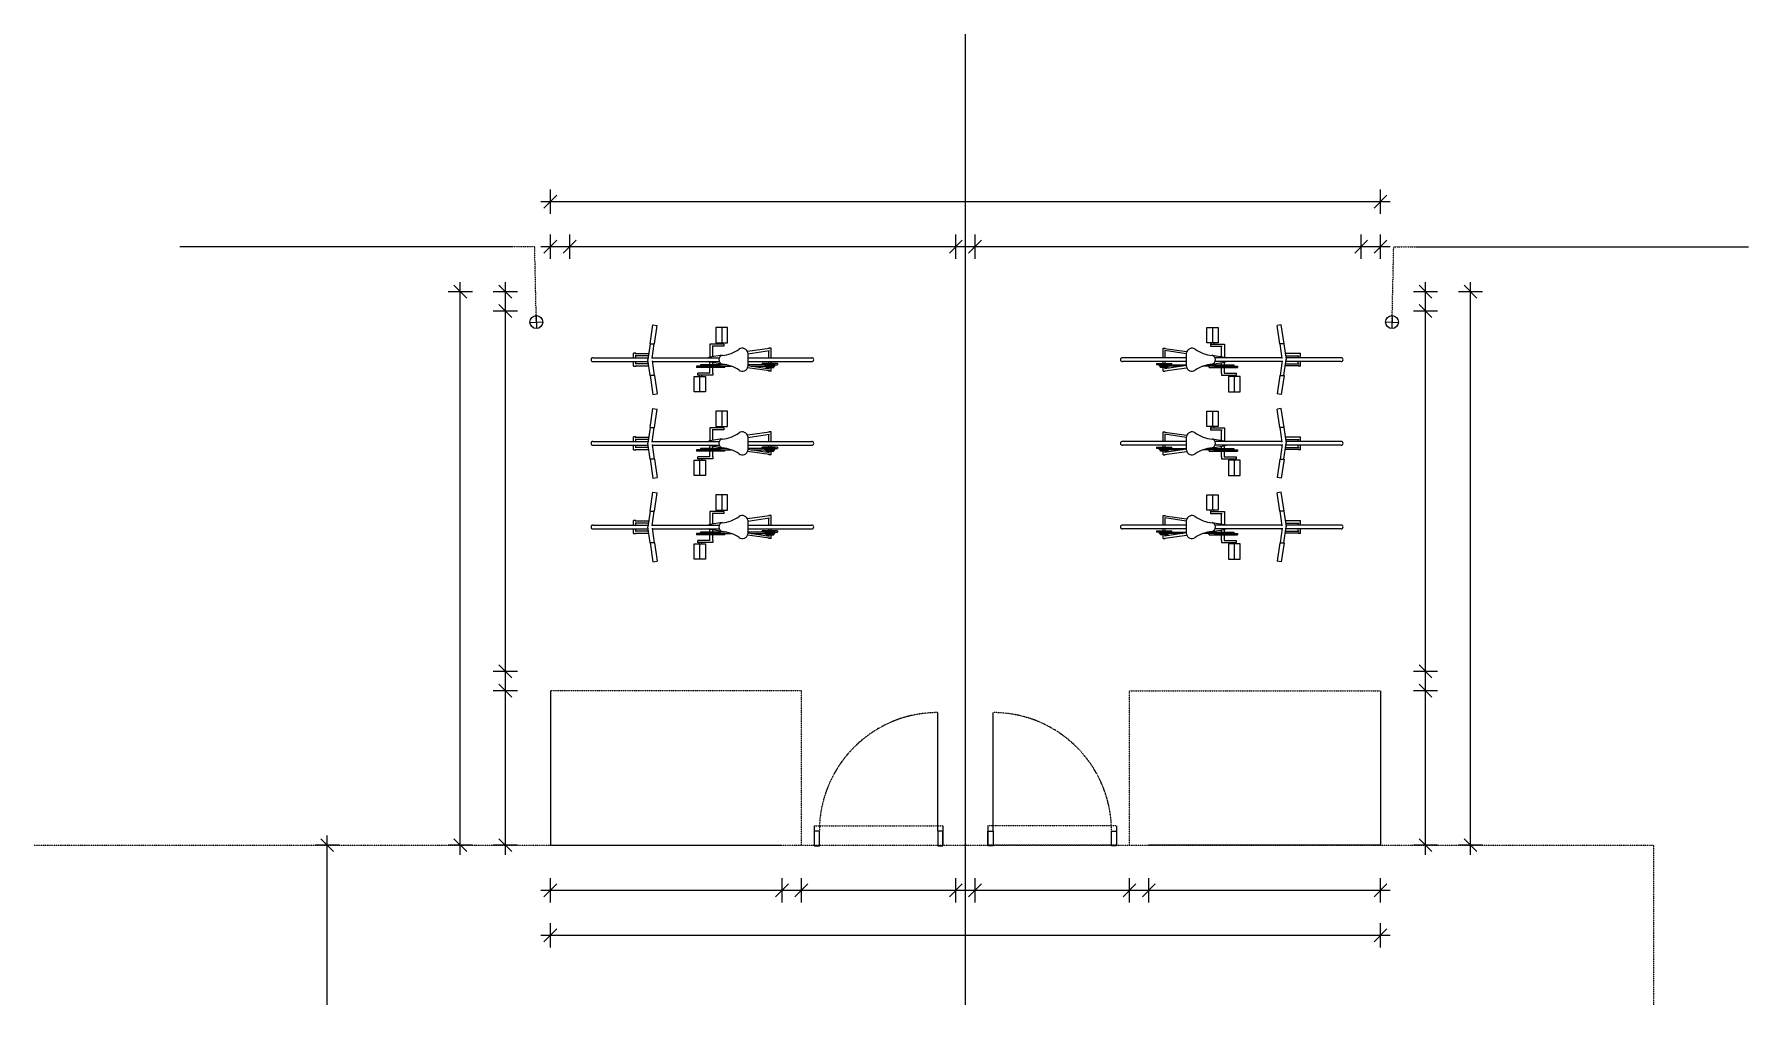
# Model space of a CAD drawing. Header units: metres. Extents: x 217015 to 311256, y -798315 to -742080.
# Drawn here: x 297935 to 311256, y -798315 to -790776 of the extents above; entities that cross this region are included whole.
import ezdxf

# ---------------------------------------------------------------- set-up
doc = ezdxf.new("R2010")
doc.units = ezdxf.units.M
for name, pattern in [('Achse', [0.5, 0.25, -0.25]), ('Cache', [0.5, 0.25, -0.25]), ('Tirets', [0.5, 0.25, -0.25]), ('Traits', [0.5, 0.25, -0.25])]:
    doc.linetypes.add(name, pattern=pattern)
for name, color, linetype in [('0._0. Rez-de-chaussée local vélo_4_0', 7, 'Continuous'), ('0._0. Rez-de-chaussée local vélo_4_Equip _ égouttage', 7, 'Continuous'), ('0._0. Rez-de-chaussée local vélo_4_Niveau 27', 7, 'Continuous'), ('0._0. Rez-de-chaussée local vélo_4_Niveau 3', 7, 'Continuous'), ('0._0. Rez-de-chaussée local vélo_4_Niveau 50', 7, 'Continuous'), ('cotations', 7, 'Continuous'), ('mur porteur', 7, 'Continuous'), ('portes', 7, 'Continuous')]:
    doc.layers.add(name, color=color, linetype=linetype)

msp = doc.modelspace()

# ---------------------------------------------------------------- linework, layer by layer
at = {"layer": '0._0. Rez-de-chaussée local vélo_4_0', "color": 253, "linetype": 'Tirets', "lineweight": 18}
msp.add_line((305170, -798315), (305170, -790776), dxfattribs=at)
at = {"layer": '0._0. Rez-de-chaussée local vélo_4_0', "color": 252, "linetype": 'Continuous', "lineweight": 18}
for p, q in [((301945, -795876), (301945, -797076)), ((308395, -795876), (308395, -797076)), ((301945, -797076), (303745, -797076)), ((308395, -797076), (306595, -797076))]:
    msp.add_line(p, q, dxfattribs=at)
at = {"layer": '0._0. Rez-de-chaussée local vélo_4_Equip _ égouttage', "color": 250, "linetype": 'Traits', "lineweight": 18}
for p, q in [((303895, -795876), (301945, -795876)), ((303895, -797076), (303895, -795876)), ((306445, -797076), (306445, -795876)), ((306445, -795876), (308395, -795876)), ((297935, -797076), (310520, -797076)), ((310520, -798315), (310520, -797076))]:
    msp.add_line(p, q, dxfattribs=at)
at = {"layer": '0._0. Rez-de-chaussée local vélo_4_Niveau 27', "color": 253, "linetype": 'Continuous', "lineweight": 18}
msp.add_line((305170, -798315), (305170, -790776), dxfattribs=at)
at = {"layer": '0._0. Rez-de-chaussée local vélo_4_Niveau 3', "color": 251, "linetype": 'Continuous', "lineweight": 18}
for p, q in [((301648, -792428), (299065, -792428)), ((308673, -792428), (311256, -792428))]:
    msp.add_line(p, q, dxfattribs=at)
at = {"layer": '0._0. Rez-de-chaussée local vélo_4_Niveau 3', "color": 251, "linetype": 'Achse', "lineweight": 18}
for p, q in [((301823, -792428), (301648, -792428)), ((301836, -793012), (301823, -792428)), ((308485, -793012), (308498, -792428)), ((308498, -792428), (308673, -792428))]:
    msp.add_line(p, q, dxfattribs=at)
at = {"layer": '0._0. Rez-de-chaussée local vélo_4_Niveau 3', "color": 250, "linetype": 'Continuous', "lineweight": 18}
for p, q in [((301786, -793014), (301886, -793011)), ((301835, -792962), (301837, -793062)), ((308435, -793011), (308535, -793014)), ((308486, -792962), (308483, -793062))]:
    msp.add_line(p, q, dxfattribs=at)
for centre in [(301836, -793012), (308485, -793012)]:
    msp.add_circle(centre, 50, dxfattribs=at)
at = {"layer": '0._0. Rez-de-chaussée local vélo_4_Niveau 50', "color": 252, "linetype": 'Continuous', "lineweight": 18}
for p, q in [((302720, -793182), (302742, -793034)), ((302742, -793034), (302774, -793039)), ((307624, -793034), (307592, -793039)), ((307646, -793182), (307624, -793034)), ((302753, -793182), (302774, -793039)), ((303231, -793054), (303231, -793174)), ((303321, -793054), (303231, -793054)), ((303276, -793054), (303276, -793174)), ((303321, -793174), (303321, -793054)), ((307045, -793054), (307135, -793054)), ((307045, -793174), (307045, -793054)), ((307090, -793054), (307090, -793174)), ((307135, -793054), (307135, -793174)), ((307613, -793182), (307592, -793039)), ((302276, -793289), (302705, -793289)), ((302610, -793254), (302592, -793254)), ((302592, -793289), (302592, -793254)), ((302604, -793256), (302710, -793256)), ((302708, -793273), (302604, -793273)), ((302610, -793256), (302610, -793254)), ((302610, -793289), (302610, -793273)), ((302721, -793182), (302703, -793304)), ((302720, -793182), (302753, -793182)), ((302735, -793294), (302751, -793182)), ((302735, -793291), (303257, -793291)), ((303184, -793284), (303170, -793291)), ((303280, -793270), (303183, -793285)), ((303293, -793184), (303184, -793184)), ((303184, -793184), (303184, -793284)), ((303292, -793199), (303201, -793199)), ((303206, -793281), (303206, -793199)), ((303231, -793174), (303321, -793174)), ((303262, -793184), (303262, -793174)), ((303286, -793184), (303286, -793174)), ((303292, -793184), (303292, -793199)), ((303647, -793216), (303477, -793241)), ((303480, -793258), (303647, -793233)), ((303480, -793251), (303480, -793357)), ((303480, -793289), (303976, -793289)), ((303660, -793214), (303642, -793214)), ((303642, -793217), (303642, -793214)), ((303642, -793289), (303642, -793234)), ((303660, -793289), (303660, -793214)), ((306886, -793289), (306390, -793289)), ((306706, -793289), (306706, -793214)), ((306706, -793214), (306723, -793214)), ((306719, -793216), (306889, -793241)), ((306886, -793258), (306719, -793233)), ((306723, -793217), (306723, -793214)), ((306723, -793289), (306723, -793234)), ((306886, -793251), (306886, -793357)), ((307135, -793174), (307045, -793174)), ((307073, -793184), (307182, -793184)), ((307074, -793184), (307074, -793199)), ((307074, -793199), (307165, -793199)), ((307080, -793184), (307080, -793174)), ((307086, -793270), (307183, -793285)), ((307104, -793184), (307104, -793174)), ((307631, -793291), (307109, -793291)), ((307160, -793281), (307160, -793199)), ((307182, -793184), (307182, -793284)), ((307182, -793284), (307196, -793291)), ((307646, -793182), (307613, -793182)), ((307631, -793294), (307615, -793182)), ((307645, -793182), (307663, -793304)), ((307762, -793256), (307656, -793256)), ((307658, -793273), (307762, -793273)), ((308090, -793289), (307661, -793289)), ((307756, -793256), (307756, -793254)), ((307756, -793254), (307773, -793254)), ((307756, -793289), (307756, -793273)), ((307773, -793289), (307773, -793254)), ((302276, -793319), (302705, -793319)), ((302592, -793354), (302592, -793319)), ((302592, -793354), (302610, -793354)), ((302708, -793336), (302604, -793336)), ((302604, -793353), (302710, -793353)), ((302610, -793336), (302610, -793319)), ((302610, -793354), (302610, -793353)), ((302721, -793426), (302703, -793304)), ((302753, -793426), (302720, -793426)), ((302720, -793426), (302742, -793574)), ((302735, -793314), (302751, -793426)), ((302735, -793317), (303257, -793317)), ((302753, -793426), (302774, -793569)), ((303266, -793354), (303081, -793354)), ((303081, -793354), (303081, -793364)), ((303301, -793364), (303081, -793364)), ((303207, -793424), (303089, -793424)), ((303090, -793424), (303090, -793409)), ((303185, -793409), (303090, -793409)), ((303098, -793424), (303098, -793434)), ((303317, -793344), (303111, -793344)), ((303111, -793344), (303111, -793354)), ((303120, -793424), (303120, -793434)), ((303184, -793324), (303170, -793317)), ((303280, -793338), (303183, -793324)), ((303184, -793344), (303184, -793324)), ((303184, -793409), (303184, -793364)), ((303206, -793344), (303206, -793327)), ((303206, -793409), (303206, -793364)), ((303207, -793409), (303207, -793424)), ((303266, -793354), (303350, -793354)), ((303301, -793364), (303301, -793354)), ((303647, -793392), (303477, -793367)), ((303480, -793319), (303976, -793319)), ((303691, -793344), (303480, -793344)), ((303480, -793350), (303647, -793375)), ((303506, -793354), (303689, -793354)), ((303591, -793344), (303591, -793334)), ((303711, -793334), (303591, -793334)), ((303608, -793344), (303711, -793344)), ((303621, -793364), (303621, -793354)), ((303621, -793364), (303680, -793364)), ((303642, -793334), (303642, -793319)), ((303642, -793374), (303642, -793364)), ((303642, -793394), (303642, -793392)), ((303660, -793394), (303642, -793394)), ((303660, -793334), (303660, -793319)), ((303660, -793394), (303660, -793364)), ((303680, -793364), (303680, -793354)), ((303689, -793354), (303689, -793344)), ((303711, -793334), (303711, -793344)), ((306886, -793319), (306390, -793319)), ((306655, -793334), (306655, -793344)), ((306655, -793334), (306775, -793334)), ((306758, -793344), (306655, -793344)), ((306675, -793344), (306886, -793344)), ((306677, -793354), (306677, -793344)), ((306860, -793354), (306677, -793354)), ((306686, -793364), (306686, -793354)), ((306745, -793364), (306686, -793364)), ((306706, -793334), (306706, -793319)), ((306706, -793394), (306706, -793364)), ((306706, -793394), (306723, -793394)), ((306886, -793350), (306719, -793375)), ((306719, -793392), (306889, -793367)), ((306723, -793334), (306723, -793319)), ((306723, -793374), (306723, -793364)), ((306723, -793394), (306723, -793392)), ((306745, -793364), (306745, -793354)), ((306775, -793344), (306775, -793334)), ((307099, -793354), (307015, -793354)), ((307049, -793344), (307255, -793344)), ((307065, -793364), (307065, -793354)), ((307065, -793364), (307285, -793364)), ((307086, -793338), (307183, -793324)), ((307099, -793354), (307285, -793354)), ((307631, -793317), (307109, -793317)), ((307159, -793409), (307159, -793424)), ((307159, -793424), (307277, -793424)), ((307160, -793344), (307160, -793327)), ((307160, -793409), (307160, -793364)), ((307181, -793409), (307276, -793409)), ((307182, -793324), (307196, -793317)), ((307182, -793344), (307182, -793324)), ((307182, -793409), (307182, -793364)), ((307246, -793424), (307246, -793434)), ((307255, -793344), (307255, -793354)), ((307268, -793424), (307268, -793434)), ((307276, -793424), (307276, -793409)), ((307285, -793354), (307285, -793364)), ((307613, -793426), (307592, -793569)), ((307613, -793426), (307646, -793426)), ((307631, -793314), (307615, -793426)), ((307646, -793426), (307624, -793574)), ((307645, -793426), (307663, -793304)), ((307762, -793353), (307656, -793353)), ((307658, -793336), (307762, -793336)), ((308090, -793319), (307661, -793319)), ((307756, -793336), (307756, -793319)), ((307756, -793354), (307756, -793353)), ((307773, -793354), (307756, -793354)), ((307773, -793354), (307773, -793319)), ((303061, -793434), (303151, -793434)), ((303061, -793554), (303061, -793434)), ((303151, -793554), (303061, -793554)), ((303106, -793554), (303106, -793434)), ((303151, -793434), (303151, -793554)), ((307305, -793434), (307215, -793434)), ((307215, -793434), (307215, -793554)), ((307215, -793554), (307305, -793554)), ((307260, -793554), (307260, -793434)), ((307305, -793554), (307305, -793434)), ((302720, -793832), (302742, -793684)), ((302742, -793574), (302774, -793569)), ((302742, -793684), (302774, -793689)), ((302753, -793832), (302774, -793689)), ((307624, -793574), (307592, -793569)), ((307624, -793684), (307592, -793689)), ((307613, -793832), (307592, -793689)), ((307646, -793832), (307624, -793684)), ((302721, -793832), (302703, -793954)), ((302720, -793832), (302753, -793832)), ((302735, -793944), (302751, -793832)), ((303231, -793704), (303231, -793824)), ((303321, -793704), (303231, -793704)), ((303231, -793824), (303321, -793824)), ((303262, -793834), (303262, -793824)), ((303276, -793704), (303276, -793824)), ((303286, -793834), (303286, -793824)), ((303321, -793824), (303321, -793704)), ((307045, -793704), (307135, -793704)), ((307045, -793824), (307045, -793704)), ((307135, -793824), (307045, -793824)), ((307080, -793834), (307080, -793824)), ((307090, -793704), (307090, -793824)), ((307104, -793834), (307104, -793824)), ((307135, -793704), (307135, -793824)), ((307646, -793832), (307613, -793832)), ((307631, -793944), (307615, -793832)), ((307645, -793832), (307663, -793954)), ((302276, -793939), (302705, -793939)), ((302610, -793904), (302592, -793904)), ((302592, -793939), (302592, -793904)), ((302604, -793906), (302710, -793906)), ((302708, -793923), (302604, -793923)), ((302610, -793906), (302610, -793904)), ((302610, -793939), (302610, -793923)), ((302721, -794076), (302703, -793954)), ((302735, -793941), (303257, -793941)), ((302735, -793964), (302751, -794076)), ((303184, -793934), (303170, -793941)), ((303280, -793920), (303183, -793935)), ((303293, -793834), (303184, -793834)), ((303184, -793834), (303184, -793934)), ((303292, -793849), (303201, -793849)), ((303206, -793931), (303206, -793849)), ((303292, -793834), (303292, -793849)), ((303647, -793866), (303477, -793891)), ((303480, -793908), (303647, -793883)), ((303480, -793901), (303480, -794007)), ((303480, -793939), (303976, -793939)), ((303660, -793864), (303642, -793864)), ((303642, -793867), (303642, -793864)), ((303642, -793939), (303642, -793884)), ((303660, -793939), (303660, -793864)), ((306886, -793939), (306390, -793939)), ((306706, -793939), (306706, -793864)), ((306706, -793864), (306723, -793864)), ((306719, -793866), (306889, -793891)), ((306886, -793908), (306719, -793883)), ((306723, -793867), (306723, -793864)), ((306723, -793939), (306723, -793884)), ((306886, -793901), (306886, -794007)), ((307073, -793834), (307182, -793834)), ((307074, -793834), (307074, -793849)), ((307074, -793849), (307165, -793849)), ((307086, -793920), (307183, -793935)), ((307631, -793941), (307109, -793941)), ((307160, -793931), (307160, -793849)), ((307182, -793834), (307182, -793934)), ((307182, -793934), (307196, -793941)), ((307631, -793964), (307615, -794076)), ((307645, -794076), (307663, -793954)), ((307762, -793906), (307656, -793906)), ((307658, -793923), (307762, -793923)), ((308090, -793939), (307661, -793939)), ((307756, -793906), (307756, -793904)), ((307756, -793904), (307773, -793904)), ((307756, -793939), (307756, -793923)), ((307773, -793939), (307773, -793904)), ((302276, -793969), (302705, -793969)), ((302592, -794004), (302592, -793969)), ((302592, -794004), (302610, -794004)), ((302708, -793986), (302604, -793986)), ((302604, -794003), (302710, -794003)), ((302610, -793986), (302610, -793969)), ((302610, -794004), (302610, -794003)), ((302753, -794076), (302720, -794076)), ((302720, -794076), (302742, -794224)), ((302735, -793967), (303257, -793967)), ((302753, -794076), (302774, -794219)), ((303061, -794084), (303151, -794084)), ((303061, -794204), (303061, -794084)), ((303266, -794004), (303081, -794004)), ((303081, -794004), (303081, -794014)), ((303301, -794014), (303081, -794014)), ((303207, -794074), (303089, -794074)), ((303090, -794074), (303090, -794059)), ((303185, -794059), (303090, -794059)), ((303098, -794074), (303098, -794084)), ((303106, -794204), (303106, -794084)), ((303317, -793994), (303111, -793994)), ((303111, -793994), (303111, -794004)), ((303120, -794074), (303120, -794084)), ((303151, -794084), (303151, -794204)), ((303184, -793974), (303170, -793967)), ((303280, -793988), (303183, -793974)), ((303184, -793994), (303184, -793974)), ((303184, -794059), (303184, -794014)), ((303206, -793994), (303206, -793977)), ((303206, -794059), (303206, -794014)), ((303207, -794059), (303207, -794074)), ((303266, -794004), (303350, -794004)), ((303301, -794014), (303301, -794004)), ((303647, -794042), (303477, -794017)), ((303480, -793969), (303976, -793969)), ((303691, -793994), (303480, -793994)), ((303480, -794000), (303647, -794025)), ((303506, -794004), (303689, -794004)), ((303591, -793994), (303591, -793984)), ((303711, -793984), (303591, -793984)), ((303608, -793994), (303711, -793994)), ((303621, -794014), (303621, -794004)), ((303621, -794014), (303680, -794014)), ((303642, -793984), (303642, -793969)), ((303642, -794024), (303642, -794014)), ((303642, -794044), (303642, -794042)), ((303660, -794044), (303642, -794044)), ((303660, -793984), (303660, -793969)), ((303660, -794044), (303660, -794014)), ((303680, -794014), (303680, -794004)), ((303689, -794004), (303689, -793994)), ((303711, -793984), (303711, -793994)), ((306886, -793969), (306390, -793969)), ((306655, -793984), (306655, -793994)), ((306655, -793984), (306775, -793984)), ((306758, -793994), (306655, -793994)), ((306675, -793994), (306886, -793994)), ((306677, -794004), (306677, -793994)), ((306860, -794004), (306677, -794004)), ((306686, -794014), (306686, -794004)), ((306745, -794014), (306686, -794014)), ((306706, -793984), (306706, -793969)), ((306706, -794044), (306706, -794014)), ((306706, -794044), (306723, -794044)), ((306886, -794000), (306719, -794025)), ((306719, -794042), (306889, -794017)), ((306723, -793984), (306723, -793969)), ((306723, -794024), (306723, -794014)), ((306723, -794044), (306723, -794042)), ((306745, -794014), (306745, -794004)), ((306775, -793994), (306775, -793984)), ((307099, -794004), (307015, -794004)), ((307049, -793994), (307255, -793994)), ((307065, -794014), (307065, -794004)), ((307065, -794014), (307285, -794014)), ((307086, -793988), (307183, -793974)), ((307099, -794004), (307285, -794004)), ((307631, -793967), (307109, -793967)), ((307159, -794059), (307159, -794074)), ((307159, -794074), (307277, -794074)), ((307160, -793994), (307160, -793977)), ((307160, -794059), (307160, -794014)), ((307181, -794059), (307276, -794059)), ((307182, -793974), (307196, -793967)), ((307182, -793994), (307182, -793974)), ((307182, -794059), (307182, -794014)), ((307305, -794084), (307215, -794084)), ((307215, -794084), (307215, -794204)), ((307246, -794074), (307246, -794084)), ((307255, -793994), (307255, -794004)), ((307260, -794204), (307260, -794084)), ((307268, -794074), (307268, -794084)), ((307276, -794074), (307276, -794059)), ((307285, -794004), (307285, -794014)), ((307305, -794204), (307305, -794084)), ((307613, -794076), (307592, -794219)), ((307613, -794076), (307646, -794076)), ((307646, -794076), (307624, -794224)), ((307762, -794003), (307656, -794003)), ((307658, -793986), (307762, -793986)), ((308090, -793969), (307661, -793969)), ((307756, -793986), (307756, -793969)), ((307756, -794004), (307756, -794003)), ((307773, -794004), (307756, -794004)), ((307773, -794004), (307773, -793969)), ((302742, -794224), (302774, -794219)), ((303151, -794204), (303061, -794204)), ((307215, -794204), (307305, -794204)), ((307624, -794224), (307592, -794219)), ((302720, -794482), (302742, -794334)), ((302742, -794334), (302774, -794339)), ((302753, -794482), (302774, -794339)), ((303231, -794354), (303231, -794474)), ((303321, -794354), (303231, -794354)), ((303276, -794354), (303276, -794474)), ((303321, -794474), (303321, -794354)), ((307045, -794354), (307135, -794354)), ((307045, -794474), (307045, -794354)), ((307090, -794354), (307090, -794474)), ((307135, -794354), (307135, -794474)), ((307624, -794334), (307592, -794339)), ((307613, -794482), (307592, -794339)), ((307646, -794482), (307624, -794334)), ((302721, -794482), (302703, -794604)), ((302720, -794482), (302753, -794482)), ((302735, -794594), (302751, -794482)), ((303293, -794484), (303184, -794484)), ((303184, -794484), (303184, -794584)), ((303292, -794499), (303201, -794499)), ((303206, -794581), (303206, -794499)), ((303231, -794474), (303321, -794474)), ((303262, -794484), (303262, -794474)), ((303286, -794484), (303286, -794474)), ((303292, -794484), (303292, -794499)), ((307135, -794474), (307045, -794474)), ((307073, -794484), (307182, -794484)), ((307074, -794484), (307074, -794499)), ((307074, -794499), (307165, -794499)), ((307080, -794484), (307080, -794474)), ((307104, -794484), (307104, -794474)), ((307160, -794581), (307160, -794499)), ((307182, -794484), (307182, -794584)), ((307646, -794482), (307613, -794482)), ((307631, -794594), (307615, -794482)), ((307645, -794482), (307663, -794604)), ((302276, -794589), (302705, -794589)), ((302276, -794619), (302705, -794619)), ((302610, -794554), (302592, -794554)), ((302592, -794589), (302592, -794554)), ((302592, -794654), (302592, -794619)), ((302604, -794556), (302710, -794556)), ((302708, -794573), (302604, -794573)), ((302610, -794556), (302610, -794554)), ((302610, -794589), (302610, -794573)), ((302610, -794636), (302610, -794619)), ((302721, -794726), (302703, -794604)), ((302735, -794591), (303257, -794591)), ((302735, -794614), (302751, -794726)), ((302735, -794617), (303257, -794617)), ((303184, -794584), (303170, -794591)), ((303184, -794624), (303170, -794617)), ((303280, -794570), (303183, -794585)), ((303280, -794638), (303183, -794624)), ((303184, -794644), (303184, -794624)), ((303206, -794644), (303206, -794627)), ((303647, -794516), (303477, -794541)), ((303480, -794558), (303647, -794533)), ((303480, -794551), (303480, -794657)), ((303480, -794589), (303976, -794589)), ((303480, -794619), (303976, -794619)), ((303660, -794514), (303642, -794514)), ((303642, -794517), (303642, -794514)), ((303642, -794589), (303642, -794534)), ((303642, -794634), (303642, -794619)), ((303660, -794589), (303660, -794514)), ((303660, -794634), (303660, -794619)), ((306886, -794589), (306390, -794589)), ((306886, -794619), (306390, -794619)), ((306706, -794589), (306706, -794514)), ((306706, -794514), (306723, -794514)), ((306706, -794634), (306706, -794619)), ((306719, -794516), (306889, -794541)), ((306886, -794558), (306719, -794533)), ((306723, -794517), (306723, -794514)), ((306723, -794589), (306723, -794534)), ((306723, -794634), (306723, -794619)), ((306886, -794551), (306886, -794657)), ((307086, -794570), (307183, -794585)), ((307086, -794638), (307183, -794624)), ((307631, -794591), (307109, -794591)), ((307631, -794617), (307109, -794617)), ((307160, -794644), (307160, -794627)), ((307182, -794584), (307196, -794591)), ((307182, -794624), (307196, -794617)), ((307182, -794644), (307182, -794624)), ((307631, -794614), (307615, -794726)), ((307645, -794726), (307663, -794604)), ((307762, -794556), (307656, -794556)), ((307658, -794573), (307762, -794573)), ((308090, -794589), (307661, -794589)), ((308090, -794619), (307661, -794619)), ((307756, -794556), (307756, -794554)), ((307756, -794554), (307773, -794554)), ((307756, -794589), (307756, -794573)), ((307756, -794636), (307756, -794619)), ((307773, -794589), (307773, -794554)), ((307773, -794654), (307773, -794619)), ((302592, -794654), (302610, -794654)), ((302708, -794636), (302604, -794636)), ((302604, -794653), (302710, -794653)), ((302610, -794654), (302610, -794653)), ((302753, -794726), (302720, -794726)), ((302720, -794726), (302742, -794874)), ((302753, -794726), (302774, -794869)), ((303061, -794734), (303151, -794734)), ((303061, -794854), (303061, -794734)), ((303266, -794654), (303081, -794654)), ((303081, -794654), (303081, -794664)), ((303301, -794664), (303081, -794664)), ((303207, -794724), (303089, -794724)), ((303090, -794724), (303090, -794709)), ((303185, -794709), (303090, -794709)), ((303098, -794724), (303098, -794734)), ((303106, -794854), (303106, -794734)), ((303317, -794644), (303111, -794644)), ((303111, -794644), (303111, -794654)), ((303120, -794724), (303120, -794734)), ((303151, -794734), (303151, -794854)), ((303184, -794709), (303184, -794664)), ((303206, -794709), (303206, -794664)), ((303207, -794709), (303207, -794724)), ((303266, -794654), (303350, -794654)), ((303301, -794664), (303301, -794654)), ((303647, -794692), (303477, -794667)), ((303691, -794644), (303480, -794644)), ((303480, -794650), (303647, -794675)), ((303506, -794654), (303689, -794654)), ((303591, -794644), (303591, -794634)), ((303711, -794634), (303591, -794634)), ((303608, -794644), (303711, -794644)), ((303621, -794664), (303621, -794654)), ((303621, -794664), (303680, -794664)), ((303642, -794674), (303642, -794664)), ((303642, -794694), (303642, -794692)), ((303660, -794694), (303642, -794694)), ((303660, -794694), (303660, -794664)), ((303680, -794664), (303680, -794654)), ((303689, -794654), (303689, -794644)), ((303711, -794634), (303711, -794644)), ((306655, -794634), (306655, -794644)), ((306655, -794634), (306775, -794634)), ((306758, -794644), (306655, -794644)), ((306675, -794644), (306886, -794644)), ((306677, -794654), (306677, -794644)), ((306860, -794654), (306677, -794654)), ((306686, -794664), (306686, -794654)), ((306745, -794664), (306686, -794664)), ((306706, -794694), (306706, -794664)), ((306706, -794694), (306723, -794694)), ((306886, -794650), (306719, -794675)), ((306719, -794692), (306889, -794667)), ((306723, -794674), (306723, -794664)), ((306723, -794694), (306723, -794692)), ((306745, -794664), (306745, -794654)), ((306775, -794644), (306775, -794634)), ((307099, -794654), (307015, -794654)), ((307049, -794644), (307255, -794644)), ((307065, -794664), (307065, -794654)), ((307065, -794664), (307285, -794664)), ((307099, -794654), (307285, -794654)), ((307159, -794709), (307159, -794724)), ((307159, -794724), (307277, -794724)), ((307160, -794709), (307160, -794664)), ((307181, -794709), (307276, -794709)), ((307182, -794709), (307182, -794664)), ((307305, -794734), (307215, -794734)), ((307215, -794734), (307215, -794854)), ((307246, -794724), (307246, -794734)), ((307255, -794644), (307255, -794654)), ((307260, -794854), (307260, -794734)), ((307268, -794724), (307268, -794734)), ((307276, -794724), (307276, -794709)), ((307285, -794654), (307285, -794664)), ((307305, -794854), (307305, -794734)), ((307613, -794726), (307592, -794869)), ((307613, -794726), (307646, -794726)), ((307646, -794726), (307624, -794874)), ((307762, -794653), (307656, -794653)), ((307658, -794636), (307762, -794636)), ((307756, -794654), (307756, -794653)), ((307773, -794654), (307756, -794654)), ((302742, -794874), (302774, -794869)), ((303151, -794854), (303061, -794854)), ((307215, -794854), (307305, -794854)), ((307624, -794874), (307592, -794869))]:
    msp.add_line(p, q, dxfattribs=at)
for centre, radius, start, end in [((302276, -793304), 15, 90, 270), ((303289, -793304), 35.2, 105.7149, 254.0077), ((303254, -792995), 277, 275.2845, 304.6), ((303436, -793259), 43.9, 9.3822, 124.6), ((303976, -793304), 15, 270, 89.9999), ((306390, -793304), 15, 90.0001, 270), ((306930, -793259), 43.9, 55.4, 170.6178), ((307112, -792995), 277, 235.4, 264.7155), ((307077, -793304), 35.2, 285.9923, 74.2851), ((308090, -793304), 15, 270, 90), ((303254, -793614), 277, 55.4, 84.7155), ((303436, -793350), 43.9, 235.4, 350.6178), ((306930, -793350), 43.9, 189.3822, 304.6), ((307112, -793614), 277, 95.2845, 124.6), ((302276, -793954), 15, 90, 270), ((303289, -793954), 35.2, 105.7149, 254.0077), ((303254, -793645), 277, 275.2845, 304.6), ((303436, -793909), 43.9, 9.3822, 124.6), ((303976, -793954), 15, 270, 89.9999), ((306390, -793954), 15, 90.0001, 270), ((306930, -793909), 43.9, 55.4, 170.6178), ((307112, -793645), 277, 235.4, 264.7155), ((307077, -793954), 35.2, 285.9923, 74.2851), ((308090, -793954), 15, 270, 90), ((303254, -794264), 277, 55.4, 84.7155), ((303436, -794000), 43.9, 235.4, 350.6178), ((306930, -794000), 43.9, 189.3822, 304.6), ((307112, -794264), 277, 95.2845, 124.6), ((302276, -794604), 15, 90, 270), ((303289, -794604), 35.2, 105.7149, 254.0077), ((303254, -794295), 277, 275.2845, 304.6), ((303436, -794559), 43.9, 9.3822, 124.6), ((303976, -794604), 15, 270, 89.9999), ((306390, -794604), 15, 90.0001, 270), ((306930, -794559), 43.9, 55.4, 170.6178), ((307112, -794295), 277, 235.4, 264.7155), ((307077, -794604), 35.2, 285.9923, 74.2851), ((308090, -794604), 15, 270, 90), ((303254, -794914), 277, 55.4, 84.7155), ((303436, -794650), 43.9, 235.4, 350.6178), ((306930, -794650), 43.9, 189.3822, 304.6), ((307112, -794914), 277, 95.2845, 124.6)]:
    msp.add_arc(centre, radius, start, end, dxfattribs=at)
at = {"layer": 'cotations', "color": 250, "linetype": 'Continuous', "lineweight": 18}
for p, q in [((301870, -792076), (301945, -792076)), ((301995, -792026), (301895, -792126)), ((301945, -792170), (301945, -791982)), ((301945, -792076), (308395, -792076)), ((308345, -792126), (308445, -792026)), ((308395, -792170), (308395, -791982)), ((308395, -792076), (308470, -792076)), ((301945, -792520), (301945, -792332)), ((302095, -792520), (302095, -792332)), ((305095, -792520), (305095, -792332)), ((305245, -792520), (305245, -792332)), ((308245, -792520), (308245, -792332)), ((308395, -792520), (308395, -792332)), ((301870, -792426), (301945, -792426)), ((301995, -792376), (301895, -792476)), ((301945, -792426), (302095, -792426)), ((302145, -792376), (302045, -792476)), ((302095, -792426), (305095, -792426)), ((305145, -792376), (305045, -792476)), ((305095, -792426), (305245, -792426)), ((305295, -792376), (305195, -792476)), ((305245, -792426), (308245, -792426)), ((308295, -792376), (308195, -792476)), ((308245, -792426), (308395, -792426)), ((308345, -792476), (308445, -792376)), ((308395, -792426), (308470, -792426)), ((301295, -792826), (301195, -792726)), ((301245, -792776), (301245, -792701)), ((301645, -792826), (301545, -792726)), ((301595, -792776), (301595, -792701)), ((308795, -792826), (308695, -792726)), ((308745, -792776), (308745, -792701)), ((309145, -792826), (309045, -792726)), ((309095, -792776), (309095, -792701)), ((301339, -792776), (301151, -792776)), ((301245, -797076), (301245, -792776)), ((301689, -792776), (301501, -792776)), ((301545, -792876), (301645, -792976)), ((301595, -792926), (301595, -792776)), ((308839, -792776), (308651, -792776)), ((308695, -792876), (308795, -792976)), ((308745, -792926), (308745, -792776)), ((309189, -792776), (309001, -792776)), ((309095, -797076), (309095, -792776)), ((301689, -792926), (301501, -792926)), ((301595, -795726), (301595, -792926)), ((308839, -792926), (308651, -792926)), ((308745, -795726), (308745, -792926)), ((301545, -795676), (301645, -795776)), ((308695, -795676), (308795, -795776)), ((301689, -795726), (301501, -795726)), ((301545, -795826), (301645, -795926)), ((301595, -795876), (301595, -795726)), ((308839, -795726), (308651, -795726)), ((308695, -795826), (308795, -795926)), ((308745, -795876), (308745, -795726)), ((301689, -795876), (301501, -795876)), ((301595, -797076), (301595, -795876)), ((308839, -795876), (308651, -795876)), ((308745, -797076), (308745, -795876)), ((300261, -797126), (300161, -797026)), ((300211, -797076), (300211, -797001)), ((301195, -797026), (301295, -797126)), ((301545, -797026), (301645, -797126)), ((308695, -797026), (308795, -797126)), ((309045, -797026), (309145, -797126)), ((300305, -797076), (300117, -797076)), ((300211, -798315), (300211, -797076)), ((301339, -797076), (301151, -797076)), ((301245, -797151), (301245, -797076)), ((301689, -797076), (301501, -797076)), ((301595, -797151), (301595, -797076)), ((308839, -797076), (308651, -797076)), ((308745, -797151), (308745, -797076)), ((309189, -797076), (309001, -797076)), ((309095, -797151), (309095, -797076)), ((301870, -797426), (301945, -797426)), ((301995, -797376), (301895, -797476)), ((301945, -797520), (301945, -797332)), ((301945, -797426), (303745, -797426)), ((303795, -797376), (303695, -797476)), ((303745, -797520), (303745, -797332)), ((303745, -797426), (303895, -797426)), ((303945, -797376), (303845, -797476)), ((303895, -797520), (303895, -797332)), ((303895, -797426), (305095, -797426)), ((305145, -797376), (305045, -797476)), ((305095, -797520), (305095, -797332)), ((305095, -797426), (305245, -797426)), ((305295, -797376), (305195, -797476)), ((305245, -797520), (305245, -797332)), ((305245, -797426), (306445, -797426)), ((306495, -797376), (306395, -797476)), ((306445, -797520), (306445, -797332)), ((306445, -797426), (306595, -797426)), ((306645, -797376), (306545, -797476)), ((306595, -797520), (306595, -797332)), ((306595, -797426), (308395, -797426)), ((308345, -797476), (308445, -797376)), ((308395, -797520), (308395, -797332)), ((308395, -797426), (308470, -797426)), ((301945, -797870), (301945, -797682)), ((308395, -797870), (308395, -797682)), ((301870, -797776), (301945, -797776)), ((301995, -797726), (301895, -797826)), ((301945, -797776), (308395, -797776)), ((308345, -797826), (308445, -797726)), ((308395, -797776), (308470, -797776))]:
    msp.add_line(p, q, dxfattribs=at)
at = {"layer": 'mur porteur', "color": 253, "linetype": 'Continuous', "lineweight": 18}
for p, q in [((303995, -796926), (303995, -796966)), ((303995, -796966), (303995, -797076)), ((304995, -796926), (304995, -796966)), ((304995, -796966), (304995, -797076)), ((305345, -796926), (305345, -796966)), ((305345, -796966), (305345, -797076)), ((306345, -796926), (306345, -796966)), ((306345, -796966), (306345, -797076))]:
    msp.add_line(p, q, dxfattribs=at)
at = {"layer": 'portes', "color": 251, "linetype": 'Continuous', "lineweight": 18}
for p, q in [((304955, -796966), (304955, -796046)), ((305385, -796966), (305385, -796046))]:
    msp.add_line(p, q, dxfattribs=at)
at = {"layer": 'portes', "color": 252, "linetype": 'Cache', "lineweight": 18}
for p, q in [((303995, -796926), (304995, -796926)), ((306345, -796926), (305345, -796926)), ((303995, -797076), (304995, -797076)), ((306345, -797076), (305345, -797076))]:
    msp.add_line(p, q, dxfattribs=at)
at = {"layer": 'portes', "color": 253, "linetype": 'Continuous', "lineweight": 18}
for p, q in [((303995, -796926), (303995, -796966)), ((303995, -796966), (303995, -797076)), ((303995, -796966), (303995, -797076)), ((304995, -796926), (304995, -796966)), ((304995, -796966), (304995, -797076)), ((304995, -796966), (304995, -797076)), ((305345, -796926), (305345, -796966)), ((305345, -796966), (305345, -797076)), ((305345, -796966), (305345, -797076)), ((306345, -796926), (306345, -796966)), ((306345, -796966), (306345, -797076)), ((306345, -796966), (306345, -797076))]:
    msp.add_line(p, q, dxfattribs=at)
at = {"layer": 'portes', "color": 8, "linetype": 'Continuous', "lineweight": 18}
for p, q in [((304035, -796966), (303995, -796966)), ((303995, -796966), (303995, -797081)), ((304035, -797081), (304035, -796966)), ((304995, -796966), (304955, -796966)), ((304955, -796966), (304955, -797081)), ((304995, -797081), (304995, -796966)), ((305345, -796966), (305385, -796966)), ((305345, -797081), (305345, -796966)), ((305385, -796966), (305385, -797081)), ((306305, -797081), (306305, -796966)), ((306305, -796966), (306345, -796966)), ((306345, -796966), (306345, -797081)), ((303995, -797081), (304035, -797081)), ((304955, -797081), (304995, -797081)), ((305385, -797081), (305345, -797081)), ((306345, -797081), (306305, -797081))]:
    msp.add_line(p, q, dxfattribs=at)
at = {"layer": 'portes', "color": 251, "linetype": 'Cache', "lineweight": 18}
for centre, start, end in [((304955, -796966), 90, 180), ((305385, -796966), 0, 90)]:
    msp.add_arc(centre, 920, start, end, dxfattribs=at)

doc.saveas('drawing.dxf')
